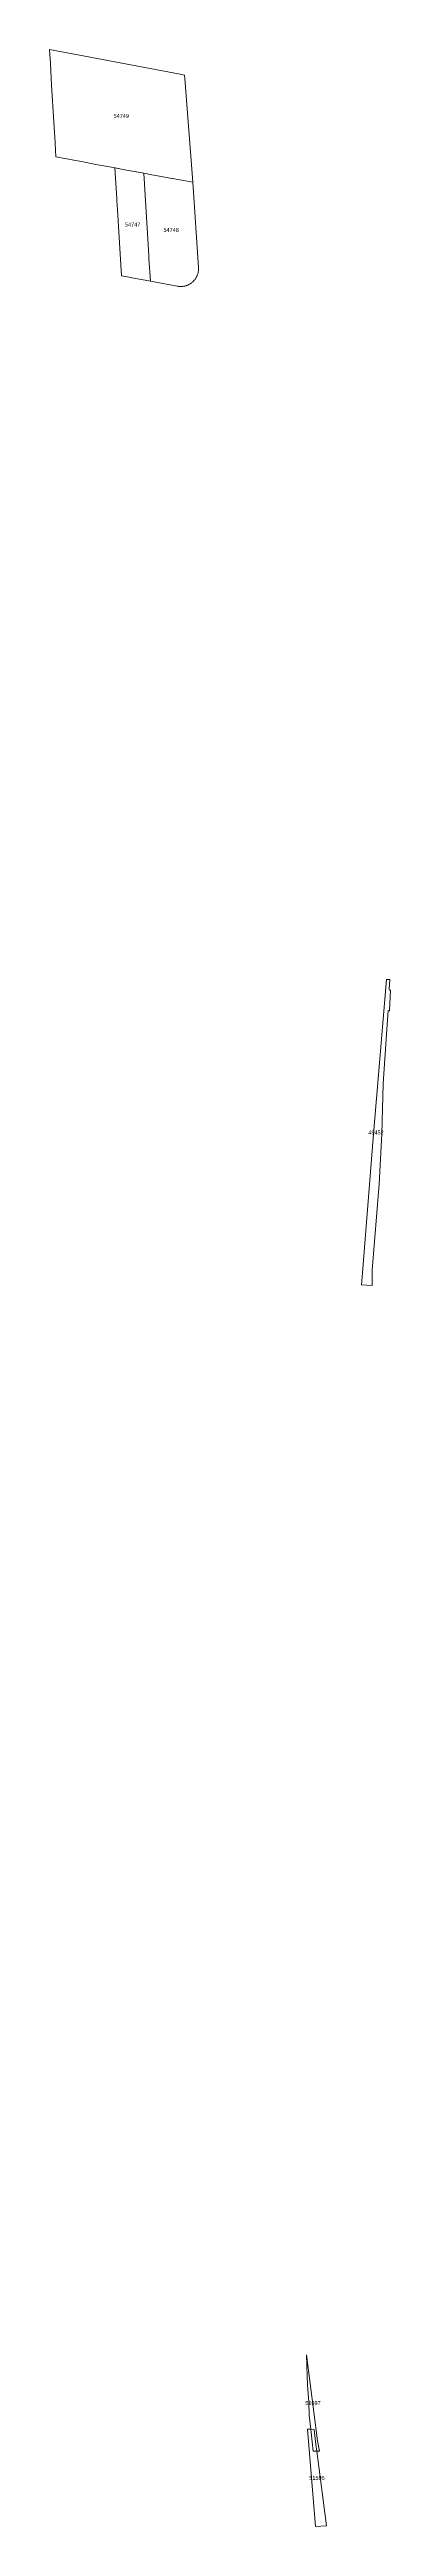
# Model space of a CAD drawing. Header units: metres. Extents: x 105313 to 106240, y 111784 to 118148.
# Drawn here: x 105377 to 105462, y 111784 to 112402 of the extents above; entities that cross this region are included whole.
import ezdxf
from ezdxf.enums import TextEntityAlignment as Align

# ---------------------------------------------------------------- set-up
doc = ezdxf.new("R2010")
doc.units = ezdxf.units.M
doc.layers.add('60-PREDIAL-COD', color=8, linetype='Continuous', lineweight=5)
doc.layers.add('60-PREDIAL-LOTE', color=42, linetype='CONTINUOUS', lineweight=13)

msp = doc.modelspace()

# ---------------------------------------------------------------- linework, layer by layer
at = {"layer": '60-PREDIAL-LOTE'}
for points in [[(105410.9784, 112394.7194), (105412.9869, 112368.8088), (105411.1588, 112369.1468), (105407.9149, 112369.7465), (105407.7176, 112369.783), (105403.6794, 112370.5295), (105402.703, 112370.71), (105400.3426, 112371.1464), (105396.4109, 112371.8733), (105393.1544, 112372.4754), (105388.7282, 112373.2937), (105385.9662, 112373.8043), (105378.7779, 112375.1332), (105378.4796, 112380.1259), (105378.42, 112381.1256), (105378.2557, 112383.8755), (105377.7045, 112393.1009), (105377.4926, 112396.6473), (105377.3885, 112398.3893), (105377.1754, 112401.9553), (105409.7987, 112395.8068), (105410.9103, 112395.5973), (105410.9784, 112394.7194)], [(105393.9848, 112364.6835), (105393.5084, 112372.4099), (105396.4109, 112371.8733), (105397.9289, 112371.5926), (105400.3426, 112371.1461), (105400.7064, 112371.0789), (105401.9565, 112350.5294), (105402.0034, 112349.7588), (105402.3463, 112344.1219), (105401.953, 112344.1946), (105397.6989, 112344.981), (105396.5499, 112345.1935), (105395.1678, 112345.449), (105394.1545, 112361.9329), (105394.008, 112364.3082), (105393.9848, 112364.6835)], [(105410.0213, 112342.8028), (105409.8642, 112342.8015), (105409.7109, 112342.8048), (105409.7071, 112342.805), (105409.5504, 112342.815), (105409.3984, 112342.8283), (105409.3938, 112342.829), (105409.2383, 112342.8505), (105409.0856, 112342.8754), (105402.3463, 112344.1218), (105402.0034, 112349.7588), (105401.9565, 112350.5294), (105400.7065, 112371.079), (105402.703, 112370.71), (105403.6794, 112370.5295), (105407.7176, 112369.783), (105407.9149, 112369.7465), (105411.1588, 112369.1468), (105412.9869, 112368.8088), (105414.3934, 112347.5697), (105414.3998, 112347.4211), (105414.4013, 112347.2641), (105414.3972, 112347.1069), (105414.3877, 112346.9502), (105414.3726, 112346.7939), (105414.3523, 112346.6382), (105414.3278, 112346.4842), (105414.2966, 112346.3283), (105414.2587, 112346.1764), (105414.2185, 112346.0237), (105414.1715, 112345.8751), (105414.1172, 112345.7267), (105414.0597, 112345.5811), (105413.9971, 112345.437), (105413.9295, 112345.2953), (105413.859, 112345.1562), (105413.7798, 112345.0191), (105413.6978, 112344.8852), (105413.6112, 112344.7541), (105413.52, 112344.6262), (105413.4244, 112344.5016), (105413.3246, 112344.3803), (105413.2205, 112344.2625), (105413.1125, 112344.1487), (105413.0005, 112344.0385), (105412.8847, 112343.9324), (105412.7656, 112343.8285), (105412.6424, 112343.7326), (105412.5162, 112343.6391), (105412.3868, 112343.5499), (105412.2544, 112343.4655), (105412.1191, 112343.3857), (105411.981, 112343.3107), (105411.8405, 112343.2406), (105411.6976, 112343.1754), (105411.5525, 112343.1152), (105411.4055, 112343.0601), (105411.2575, 112343.0082), (105411.1059, 112342.9655), (105410.9539, 112342.9261), (105410.8006, 112342.8921), (105410.6461, 112342.8634), (105410.4909, 112342.8401), (105410.3357, 112342.8206), (105410.1782, 112342.8098), (105410.0213, 112342.8028)], [(105462.0242, 112162.1062), (105462.018, 112161.9968), (105461.6976, 112162.056), (105461.3249, 112156.1663), (105460.5042, 112143.7842), (105460.149, 112131.2994), (105459.4563, 112118.7176), (105457.7645, 112097.248), (105457.7601, 112096.5022), (105457.742, 112093.4299), (105455.0778, 112093.6083), (105455.314, 112096.6083), (105457.9589, 112130.1987), (105461.3049, 112169.8542), (105462.1086, 112169.7863), (105461.9842, 112167.3667), (105462.0449, 112167.1721), (105462.3067, 112167.1196), (105462.0242, 112162.1062)], [(105443.6046, 111802.4548), (105442.9752, 111802.4365), (105442.4879, 111807.0961), (105442.396, 111807.9208), (105441.9976, 111811.4939), (105441.8985, 111814.7333), (105441.625, 111819.0126), (105441.4932, 111821.0743), (105441.4021, 111823.911), (105441.3215, 111826.4847), (105444.1272, 111805.0284), (105444.5846, 111802.4834), (105444.4549, 111802.4796), (105443.8193, 111802.4611), (105443.6046, 111802.4548)], [(105446.3343, 111783.8367), (105443.5599, 111783.6736), (105441.5988, 111807.931), (105442.396, 111807.9215), (105443.2171, 111807.9128), (105443.7085, 111804.1172), (105443.9225, 111802.4641), (105446.3343, 111783.8367)]]:
    msp.add_lwpolyline(points, close=True, dxfattribs=at)

# ---------------------------------------------------------------- texts
at = {"layer": '60-PREDIAL-COD'}
for s, p in [('54749', (105395.0811, 112385.3821)), ('54747', (105397.9274, 112358.2659)), ('54748', (105407.5539, 112356.9402)), ('49452', (105458.6922, 112131.642)), ('51597', (105442.9531, 111814.4606)), ('51596', (105443.9666, 111795.8023))]:
    msp.add_text(s, height=1, dxfattribs=at).set_placement(p, align=Align.MIDDLE_CENTER)

doc.saveas('drawing.dxf')
